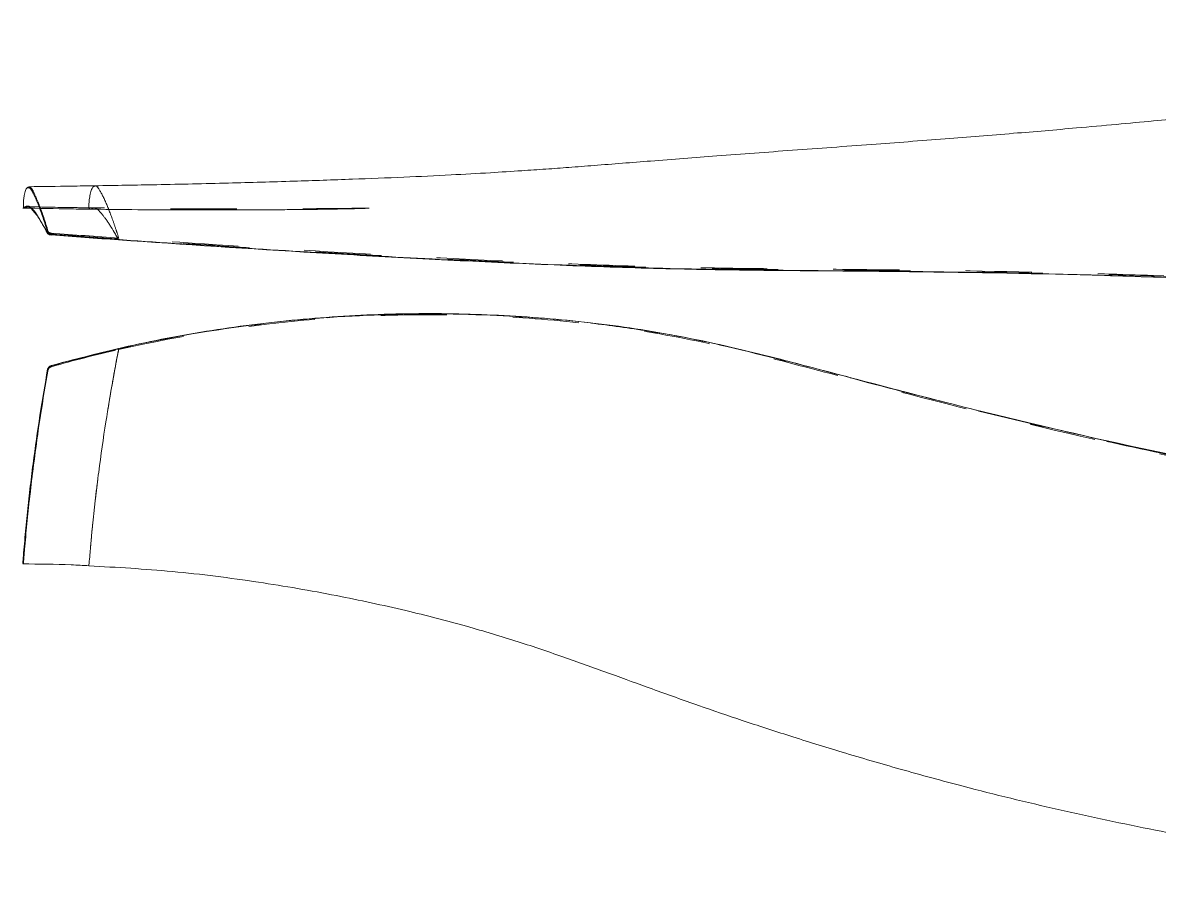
# Model space of a CAD drawing. Header units: inches. Extents: x 3.1 to 10.3, y 7.34 to 9.01.
# Drawn here: x 3.1 to 4.818, y 7.723 to 9.009 of the extents above; entities that cross this region are included whole.
import ezdxf

# ---------------------------------------------------------------- set-up
doc = ezdxf.new("R2010")
doc.units = ezdxf.units.IN
doc.header["$MEASUREMENT"] = 0
doc.linetypes.add('HIDDEN', pattern=[0.075, 0.05, -0.025])

msp = doc.modelspace()

# ---------------------------------------------------------------- linework, layer by layer
at = {"color": 7, "linetype": 'Continuous', "lineweight": 15}
msp.add_line((3.1023, 8.7303), (3.1011, 8.7305), dxfattribs=at)
at = {"color": 7, "linetype": 'HIDDEN', "lineweight": 0}
for p, q in [((3.154, 8.6882), (3.143, 8.689)), ((3.1495, 8.4925), (3.143, 8.4907))]:
    msp.add_line(p, q, dxfattribs=at)
at = {"color": 7, "linetype": 'Continuous', "lineweight": 15, "flags": 128}
msp.add_lwpolyline([(3.1432, 8.4913), (3.1432, 8.4913), (3.1432, 8.4914), (3.1432, 8.4914), (3.1432, 8.4914), (3.1433, 8.4913), (3.1433, 8.4912), (3.1433, 8.4911), (3.1434, 8.491)], dxfattribs=at)
at = {"color": 7, "linetype": 'HIDDEN', "lineweight": 0}
for centre, radius, start, end in [((3.1385, 8.6928), 0.001, 96.2742, 170.492), ((3.1433, 8.6888), 0.000339, 143.3763, 272.9847), ((3.146, 8.6902), 0.00283, 158.5484, 185.1404), ((3.1514, 8.4922), 0.00847, 189.7509, 197.9553), ((3.1383, 8.4854), 0.00111, 214.1156, 273.2387)]:
    msp.add_arc(centre, radius, start, end, dxfattribs=at)
at = {"color": 7, "linetype": 'Continuous', "lineweight": 15}
for centre, radius, start, end in [((3.1383, 8.6911), 0.000888, 177.3087, 276.0786), ((3.1382, 8.4853), 0.00077, 72.9237, 148.3167)]:
    msp.add_arc(centre, radius, start, end, dxfattribs=at)
for points, knots in [([(5.655, 9.0092), (5.6522, 9.008), (5.6411, 9.0034), (5.615, 8.9927), (5.5758, 8.9782), (5.5295, 8.9645), (5.4699, 8.9503), (5.3951, 8.9372), (5.3018, 8.9231), (5.2173, 8.9097), (5.1414, 8.8985), (5.0796, 8.8901), (5.0233, 8.8832), (4.9756, 8.8778), (4.9355, 8.8734), (4.8968, 8.8694), (4.8552, 8.8653), (4.8065, 8.8606), (4.7515, 8.8555), (4.681, 8.8491), (4.5945, 8.8418), (4.4912, 8.8335), (4.3798, 8.825), (4.2647, 8.8166), (4.1536, 8.8084), (4.0538, 8.8007), (3.9793, 8.7947), (3.9265, 8.7907), (3.8902, 8.788), (3.8507, 8.7853), (3.803, 8.7823), (3.7436, 8.779), (3.6741, 8.7757), (3.5949, 8.7726), (3.5065, 8.7696), (3.4079, 8.7668), (3.3076, 8.7645), (3.2402, 8.7634), (3.2091, 8.7629)], [0, 0, 0, 0, 0.003734, 0.01488, 0.034226, 0.053194, 0.072042, 0.107441, 0.144142, 0.184358, 0.209668, 0.235968, 0.259364, 0.27807, 0.294215, 0.308319, 0.32537, 0.345383, 0.36834, 0.393356, 0.432684, 0.475498, 0.521824, 0.571677, 0.619637, 0.661545, 0.697279, 0.713187, 0.727441, 0.742406, 0.761937, 0.786061, 0.814751, 0.845958, 0.881163, 0.920284, 0.963199, 1, 1, 1, 1]), ([(3.1103, 8.7602), (3.109, 8.7607), (3.1068, 8.7617), (3.1042, 8.7563), (3.1025, 8.7499), (3.1014, 8.7432), (3.101, 8.7387), (3.1009, 8.7363), (3.1009, 8.7349), (3.1009, 8.7338), (3.1009, 8.7327), (3.1009, 8.7317), (3.1011, 8.7303), (3.1016, 8.7288), (3.1022, 8.7292), (3.1026, 8.7294)], [0, 0, 0, 0, 0.2764818, 0.4591328, 0.6455562, 0.7462724, 0.78841, 0.8040029, 0.8131598, 0.8214086, 0.8290064, 0.8383677, 0.8515806, 0.8892293, 1, 1, 1, 1]), ([(3.2092, 8.7629), (3.1972, 8.7627), (3.1638, 8.7621), (3.1304, 8.7618), (3.1091, 8.7615)], [0, 0, 0, 0, 0.359054, 1, 1, 1, 1]), ([(3.1, 8.7291), (3.1244, 8.7287), (3.1584, 8.728), (3.1924, 8.7276), (3.202, 8.7275)], [0, 0, 0, 0, 0.718831, 1, 1, 1, 1]), ([(3.1118, 8.7295), (3.1119, 8.7295), (3.1153, 8.7283), (3.1236, 8.7158), (3.1334, 8.6988), (3.1384, 8.6902)], [0, 0, 0, 0, 0.011671, 0.502458, 1, 1, 1, 1]), ([(3.1374, 8.6911), (3.1324, 8.7002), (3.1229, 8.7173), (3.1157, 8.7252), (3.1123, 8.7289)], [0, 0, 0, 0, 0.530105, 1, 1, 1, 1]), ([(3.202, 8.7275), (3.223, 8.7273), (3.2675, 8.7267), (3.3321, 8.7264), (3.3923, 8.7263), (3.4422, 8.7264), (3.4816, 8.7266), (3.5148, 8.7269), (3.545, 8.7272), (3.5707, 8.7276), (3.5905, 8.728), (3.6039, 8.7283), (3.6134, 8.7286), (3.6189, 8.7288), (3.6216, 8.7288), (3.6229, 8.7289), (3.6233, 8.7289), (3.6233, 8.729), (3.6233, 8.729)], [0, 0, 0, 0, 0.147391, 0.312774, 0.454415, 0.571932, 0.664949, 0.73323, 0.80674, 0.87784, 0.913176, 0.947398, 0.973227, 0.982701, 0.990132, 0.995965, 0.998557, 1, 1, 1, 1]), ([(3.1384, 8.6902), (3.1385, 8.6899), (3.1388, 8.6897), (3.1391, 8.6895), (3.1395, 8.6893), (3.14, 8.6891), (3.1406, 8.6889), (3.1412, 8.6888), (3.1418, 8.6886), (3.1426, 8.6886), (3.1428, 8.6885), (3.143, 8.6885), (3.1433, 8.6885)], [0, 0, 0, 0, 0.00002937633, 0.00002937633, 0.00002937633, 0.00005874859, 0.00005874859, 0.00005874859, 0.00008832548, 0.00008832548, 0.00008832548, 0.00009813885, 0.00009813885, 0.00009813885, 0.00009813885]), ([(5.6173, 8.5403), (5.5925, 8.5477), (5.5425, 8.5627), (5.4626, 8.5754), (5.3816, 8.5833), (5.2743, 8.5928), (5.1414, 8.6071), (4.9778, 8.6187), (4.8103, 8.6255), (4.6402, 8.6303), (4.4708, 8.6332), (4.302, 8.6347), (4.1608, 8.6359), (4.0459, 8.6386), (3.9302, 8.6424), (3.7843, 8.6487), (3.6075, 8.6581), (3.4292, 8.669), (3.2812, 8.6789), (3.1899, 8.6855), (3.1575, 8.6879), (3.154, 8.6882)], [0, 0, 0, 0, 0.032728, 0.066026, 0.098566, 0.131126, 0.196069, 0.261035, 0.330281, 0.399522, 0.468801, 0.538048, 0.607486, 0.642374, 0.677263, 0.746598, 0.816411, 0.887889, 0.959891, 0.995605, 1, 1, 1, 1]), ([(3.2449, 8.6811), (3.3434, 8.6741), (3.4431, 8.6676), (3.594, 8.6586), (3.6446, 8.6557), (3.7455, 8.6504), (3.7959, 8.6479), (3.8966, 8.6435), (3.9471, 8.6414), (4.0473, 8.6381), (4.0969, 8.6369), (4.1955, 8.6352), (4.2445, 8.6348), (4.3423, 8.634), (4.3911, 8.6336), (4.538, 8.6319), (4.6362, 8.6301), (4.7841, 8.6258), (4.8335, 8.6241), (4.9325, 8.6201), (4.982, 8.6177), (5.081, 8.6113), (5.1303, 8.6071), (5.229, 8.5977), (5.2783, 8.5926), (5.3774, 8.5835), (5.4274, 8.5797), (5.5007, 8.5693), (5.5247, 8.5651), (5.5716, 8.5545), (5.5945, 8.5479), (5.6169, 8.5406)], [0, 0, 0, 0, 0.125, 0.125, 0.1875, 0.1875, 0.25, 0.25, 0.3125, 0.3125, 0.375, 0.375, 0.4375, 0.4375, 0.5, 0.5, 0.625, 0.625, 0.6875, 0.6875, 0.75, 0.75, 0.8125, 0.8125, 0.875, 0.875, 0.9375, 0.9375, 0.96875, 0.96875, 1, 1, 1, 1]), ([(5.6185, 8.187), (5.596, 8.1963), (5.573, 8.2047), (5.5259, 8.2192), (5.5018, 8.2253), (5.4285, 8.2414), (5.3784, 8.249), (5.2792, 8.2667), (5.2298, 8.2765), (5.131, 8.2965), (5.0815, 8.3066), (4.9825, 8.3264), (4.9329, 8.3362), (4.8338, 8.3565), (4.7843, 8.367), (4.6362, 8.4002), (4.5378, 8.4244), (4.3908, 8.4622), (4.3418, 8.4753), (4.2439, 8.501), (4.1949, 8.5135), (4.096, 8.5352), (4.0461, 8.5441), (3.9457, 8.5577), (3.8953, 8.5624), (3.7441, 8.5716), (3.6426, 8.5706), (3.4423, 8.5544), (3.3432, 8.5392), (3.2451, 8.5168)], [0, 0, 0, 0, 0.03125, 0.03125, 0.0625, 0.0625, 0.125, 0.125, 0.1875, 0.1875, 0.25, 0.25, 0.3125, 0.3125, 0.375, 0.375, 0.5, 0.5, 0.5625, 0.5625, 0.625, 0.625, 0.6875, 0.6875, 0.75, 0.75, 0.875, 0.875, 1, 1, 1, 1]), ([(3.1432, 8.4913), (3.1874, 8.5028), (3.2759, 8.5259), (3.4119, 8.5496), (3.5501, 8.565), (3.6891, 8.5711), (3.828, 8.5682), (3.9659, 8.5566), (4.1026, 8.5353), (4.237, 8.5034), (4.4147, 8.4558), (4.6376, 8.3989), (4.9073, 8.3407), (5.1325, 8.2962), (5.3119, 8.2598), (5.425, 8.2415), (5.5021, 8.2257), (5.5329, 8.2159), (5.5422, 8.213)], [0, 0, 0, 0, 0.056031, 0.112302, 0.169311, 0.226571, 0.282965, 0.339596, 0.396003, 0.452322, 0.508725, 0.621396, 0.734071, 0.846764, 0.903103, 0.959457, 0.987694, 1, 1, 1, 1]), ([(3.2078, 8.5073), (3.1934, 8.5039), (3.1739, 8.4993), (3.1545, 8.4939), (3.1495, 8.4925)], [0, 0, 0, 0, 0.739063, 1, 1, 1, 1]), ([(3.0999, 8.1923), (3.1, 8.193), (3.1001, 8.1943), (3.1003, 8.1968), (3.1004, 8.1981), (3.1007, 8.2023), (3.101, 8.2052), (3.1017, 8.2143), (3.1023, 8.2204), (3.104, 8.2392), (3.1052, 8.2522), (3.1079, 8.2783), (3.1093, 8.2913), (3.1123, 8.3173), (3.1139, 8.33), (3.1188, 8.3677), (3.1223, 8.3923), (3.1297, 8.4402), (3.1336, 8.4633), (3.1376, 8.4857)], [0, 0, 0, 0, 0.015625, 0.015625, 0.03125, 0.03125, 0.0625, 0.0625, 0.125, 0.125, 0.25, 0.25, 0.375, 0.375, 0.5, 0.5, 0.75, 0.75, 1, 1, 1, 1]), ([(3.1384, 8.486), (3.1344, 8.4633), (3.1305, 8.4399), (3.123, 8.3912), (3.1195, 8.3662), (3.1146, 8.3278), (3.113, 8.3149), (3.11, 8.2885), (3.1085, 8.2753), (3.1059, 8.2488), (3.1046, 8.2357), (3.103, 8.2167), (3.1024, 8.2104), (3.1017, 8.2015), (3.1015, 8.1986), (3.1011, 8.1946), (3.101, 8.1933), (3.1009, 8.1913), (3.1008, 8.1905), (3.1009, 8.1913)], [0, 0, 0, 0, 0.25, 0.25, 0.5, 0.5, 0.625, 0.625, 0.75, 0.75, 0.875, 0.875, 0.9375, 0.9375, 0.96875, 0.96875, 0.984375, 0.984375, 1, 1, 1, 1]), ([(3.1376, 8.4857), (3.1376, 8.486), (3.1377, 8.4862), (3.1378, 8.4865), (3.138, 8.4872), (3.1384, 8.4879), (3.1389, 8.4886), (3.1394, 8.4892), (3.1401, 8.4898), (3.1408, 8.4902), (3.1415, 8.4907), (3.1423, 8.491), (3.1432, 8.4913)], [0, 0, 0, 0, 0.0000122527, 0.0000122527, 0.0000122527, 0.0000459728, 0.0000459728, 0.0000459728, 0.000080301, 0.000080301, 0.000080301, 0.0001145115, 0.0001145115, 0.0001145115, 0.0001145115]), ([(3.1434, 8.491), (3.1426, 8.4907), (3.1419, 8.4904), (3.1413, 8.49), (3.1406, 8.4896), (3.1401, 8.4891), (3.1396, 8.4885), (3.1392, 8.488), (3.1388, 8.4874), (3.1386, 8.4867), (3.1385, 8.4865), (3.1385, 8.4863), (3.1384, 8.486)], [0, 0, 0, 0, 0.00002966824, 0.00002966824, 0.00002966824, 0.00005938593, 0.00005938593, 0.00005938593, 0.00008856353, 0.00008856353, 0.00008856353, 0.00009916831, 0.00009916831, 0.00009916831, 0.00009916831]), ([(3.1, 8.1916), (3.1245, 8.1913), (3.1578, 8.1911), (3.1911, 8.1893), (3.2, 8.1889)], [0, 0, 0, 0, 0.733601, 1, 1, 1, 1]), ([(3.2, 8.1887), (3.2421, 8.1863), (3.3278, 8.1814), (3.4526, 8.1654), (3.5702, 8.1452), (3.6751, 8.1226), (3.7666, 8.099), (3.847, 8.0749), (3.9193, 8.0504), (3.9867, 8.0262), (4.0536, 8.0017), (4.1199, 7.978), (4.1891, 7.9543), (4.2615, 7.9308), (4.341, 7.9061), (4.4285, 7.8806), (4.5371, 7.851), (4.6656, 7.8195), (4.8093, 7.7892), (4.9498, 7.7636), (5.0841, 7.7448), (5.2048, 7.7345), (5.3105, 7.7284), (5.4006, 7.7231), (5.4756, 7.7225), (5.5371, 7.7281), (5.5778, 7.7358), (5.6092, 7.744), (5.6339, 7.7515), (5.6523, 7.7579), (5.662, 7.7612)], [0, 0, 0, 0, 0.049625, 0.101085, 0.14801, 0.190121, 0.227325, 0.259288, 0.289098, 0.31731, 0.343831, 0.373109, 0.400506, 0.430208, 0.46299, 0.498873, 0.537868, 0.596092, 0.655356, 0.711769, 0.765452, 0.816516, 0.856491, 0.892297, 0.924208, 0.946221, 0.967387, 0.975248, 0.987001, 1, 1, 1, 1])]:
    msp.add_open_spline(points, degree=3, knots=knots, dxfattribs=at)
at = {"color": 7, "linetype": 'HIDDEN', "lineweight": 0}
for points, knots in [([(3.106, 8.7592), (3.1075, 8.7598), (3.1108, 8.7612), (3.1169, 8.7495), (3.1257, 8.7296), (3.1329, 8.7083), (3.1375, 8.693), (3.1376, 8.693)], [0, 0, 0, 0, 0.180951, 0.398272, 0.619459, 0.999291, 1, 1, 1, 1]), ([(3.1384, 8.6938), (3.1339, 8.7082), (3.1266, 8.7308), (3.1179, 8.7499), (3.113, 8.7607), (3.1108, 8.7603), (3.1103, 8.7602)], [0, 0, 0, 0, 0.438296, 0.68934, 0.943675, 1, 1, 1, 1]), ([(3.2091, 8.7623), (3.2094, 8.7625), (3.2111, 8.7635), (3.2164, 8.7566), (3.2248, 8.7402), (3.2341, 8.7165), (3.2407, 8.6973), (3.2439, 8.6877), (3.2451, 8.6838)], [0, 0, 0, 0, 0.032161, 0.188536, 0.504153, 0.772936, 0.90901, 1, 1, 1, 1]), ([(3.1123, 8.7289), (3.1119, 8.7294), (3.1096, 8.7324), (3.1063, 8.7324), (3.1036, 8.731), (3.1023, 8.7303)], [0, 0, 0, 0, 0.096943, 0.54667, 1, 1, 1, 1]), ([(3.1026, 8.7294), (3.1028, 8.7294), (3.1042, 8.7291), (3.1071, 8.7323), (3.1103, 8.7304), (3.1118, 8.7295)], [0, 0, 0, 0, 0.0811544, 0.5516009, 1, 1, 1, 1]), ([(3.2084, 8.7295), (3.1967, 8.7296), (3.1634, 8.73), (3.1301, 8.7307), (3.1086, 8.7311)], [0, 0, 0, 0, 0.352337, 1, 1, 1, 1]), ([(3.2127, 8.7274), (3.2126, 8.7275), (3.212, 8.7281), (3.2111, 8.7286), (3.2096, 8.7293), (3.2078, 8.7295), (3.2051, 8.7293), (3.2031, 8.7267), (3.202, 8.7275), (3.202, 8.7275)], [0, 0, 0, 0, 0.032517, 0.128707, 0.224897, 0.417309, 0.609702, 0.994453, 1, 1, 1, 1]), ([(3.6233, 8.729), (3.6233, 8.729), (3.6234, 8.729), (3.6231, 8.729), (3.6223, 8.729), (3.6195, 8.729), (3.6094, 8.7289), (3.5887, 8.7287), (3.5566, 8.7284), (3.5107, 8.728), (3.4501, 8.7278), (3.3734, 8.7279), (3.2913, 8.7284), (3.2347, 8.7291), (3.2083, 8.7295)], [0, 0, 0, 0, 0.001121, 0.003815, 0.006775, 0.013868, 0.034175, 0.088941, 0.168447, 0.269962, 0.420604, 0.602268, 0.814363, 1, 1, 1, 1]), ([(3.1376, 8.693), (3.1375, 8.6927), (3.1375, 8.6925), (3.1375, 8.6922), (3.1375, 8.6919), (3.1374, 8.6915), (3.1374, 8.6911)], [0.00001042683, 0.00001042683, 0.00001042683, 0.00001042683, 0.00002124642, 0.00002124642, 0.00002124642, 0.00003694912, 0.00003694912, 0.00003694912, 0.00003694912]), ([(3.1376, 8.693), (3.1376, 8.6928), (3.1377, 8.6927), (3.1378, 8.6925), (3.138, 8.6921), (3.1384, 8.6917), (3.1389, 8.6914), (3.1394, 8.691), (3.1401, 8.6907), (3.1408, 8.6905), (3.1415, 8.6902), (3.1423, 8.6901), (3.1432, 8.69)], [0, 0, 0, 0, 0.0000122527, 0.0000122527, 0.0000122527, 0.0000459728, 0.0000459728, 0.0000459728, 0.000080301, 0.000080301, 0.000080301, 0.0001145115, 0.0001145115, 0.0001145115, 0.0001145115]), ([(3.1434, 8.6913), (3.1426, 8.6913), (3.1419, 8.6915), (3.1413, 8.6917), (3.1406, 8.6918), (3.1401, 8.6921), (3.1396, 8.6924), (3.1392, 8.6927), (3.1388, 8.693), (3.1386, 8.6934), (3.1385, 8.6935), (3.1385, 8.6937), (3.1384, 8.6938)], [0, 0, 0, 0, 0.00002966824, 0.00002966824, 0.00002966824, 0.00005938593, 0.00005938593, 0.00005938593, 0.00008856353, 0.00008856353, 0.00008856353, 0.00009916831, 0.00009916831, 0.00009916831, 0.00009916831]), ([(3.143, 8.689), (3.1427, 8.6891), (3.1424, 8.6891), (3.1422, 8.6891), (3.1413, 8.6892), (3.1406, 8.6894), (3.1399, 8.6896), (3.1393, 8.6898), (3.1387, 8.69), (3.1383, 8.6903), (3.1378, 8.6905), (3.1375, 8.6908), (3.1374, 8.6911)], [0, 0, 0, 0, 0.0000113296, 0.0000113296, 0.0000113296, 0.0000454871, 0.0000454871, 0.0000454871, 0.0000794427, 0.0000794427, 0.0000794427, 0.0001134421, 0.0001134421, 0.0001134421, 0.0001134421]), ([(3.143, 8.689), (3.143, 8.6891), (3.143, 8.6891), (3.143, 8.6891), (3.1431, 8.6894), (3.1431, 8.6897), (3.1432, 8.69)], [0.00001163327, 0.00001163327, 0.00001163327, 0.00001163327, 0.00001286823, 0.00001286823, 0.00001286823, 0.00002591681, 0.00002591681, 0.00002591681, 0.00002591681]), ([(3.1432, 8.69), (3.1874, 8.6867), (3.2759, 8.6802), (3.4119, 8.6712), (3.5501, 8.6625), (3.6891, 8.6546), (3.828, 8.6477), (3.9659, 8.6419), (4.1026, 8.6378), (4.237, 8.636), (4.4147, 8.6349), (4.6375, 8.6307), (4.833, 8.6275), (4.9386, 8.62), (4.9543, 8.6188)], [0, 0, 0, 0, 0.074344, 0.149006, 0.224649, 0.300623, 0.375448, 0.450589, 0.525431, 0.600158, 0.674995, 0.824491, 0.973992, 1, 1, 1, 1]), ([(5.6185, 8.5416), (5.596, 8.549), (5.573, 8.5557), (5.5259, 8.5666), (5.5018, 8.5709), (5.4285, 8.5815), (5.3784, 8.5853), (5.2792, 8.5946), (5.2298, 8.5997), (5.131, 8.6092), (5.0815, 8.6135), (4.9825, 8.6199), (4.9329, 8.6224), (4.8338, 8.6265), (4.7843, 8.6282), (4.6362, 8.6325), (4.5378, 8.6343), (4.3908, 8.6361), (4.3418, 8.6365), (4.2439, 8.6374), (4.1949, 8.6378), (4.096, 8.6395), (4.0461, 8.6408), (3.9457, 8.6441), (3.8953, 8.6462), (3.7441, 8.6529), (3.6426, 8.6584), (3.4423, 8.6704), (3.3432, 8.6769), (3.2451, 8.6838)], [0, 0, 0, 0, 0.03125, 0.03125, 0.0625, 0.0625, 0.125, 0.125, 0.1875, 0.1875, 0.25, 0.25, 0.3125, 0.3125, 0.375, 0.375, 0.5, 0.5, 0.5625, 0.5625, 0.625, 0.625, 0.6875, 0.6875, 0.75, 0.75, 0.875, 0.875, 1, 1, 1, 1]), ([(5.6173, 8.1862), (5.5925, 8.1957), (5.5425, 8.2148), (5.4626, 8.2336), (5.3816, 8.2478), (5.2743, 8.2663), (5.1414, 8.2938), (4.9778, 8.3267), (4.8103, 8.3602), (4.6402, 8.3989), (4.4708, 8.4407), (4.302, 8.4855), (4.1608, 8.5221), (4.0459, 8.5438), (3.9302, 8.5599), (3.7843, 8.5704), (3.6075, 8.5691), (3.4293, 8.5523), (3.2956, 8.5295), (3.2225, 8.511), (3.2078, 8.5073)], [0, 0, 0, 0, 0.033468, 0.067518, 0.100794, 0.134089, 0.200501, 0.266934, 0.337746, 0.408552, 0.479396, 0.550208, 0.621216, 0.656892, 0.69257, 0.763472, 0.834863, 0.907956, 0.981585, 1, 1, 1, 1]), ([(3.2449, 8.5154), (3.3434, 8.5378), (3.4431, 8.5531), (3.594, 8.5652), (3.6446, 8.5675), (3.7455, 8.5684), (3.7959, 8.567), (3.8966, 8.5608), (3.9471, 8.556), (4.0473, 8.5424), (4.0969, 8.5334), (4.1955, 8.5116), (4.2445, 8.4991), (4.3423, 8.4734), (4.3911, 8.4604), (4.538, 8.4226), (4.6362, 8.3985), (4.7841, 8.3652), (4.8335, 8.3546), (4.9325, 8.3343), (4.982, 8.3245), (5.081, 8.3046), (5.1303, 8.2945), (5.229, 8.2745), (5.2783, 8.2646), (5.3774, 8.2468), (5.4274, 8.2392), (5.5007, 8.2231), (5.5247, 8.217), (5.5716, 8.2026), (5.5945, 8.1942), (5.6169, 8.185)], [0, 0, 0, 0, 0.125, 0.125, 0.1875, 0.1875, 0.25, 0.25, 0.3125, 0.3125, 0.375, 0.375, 0.4375, 0.4375, 0.5, 0.5, 0.625, 0.625, 0.6875, 0.6875, 0.75, 0.75, 0.8125, 0.8125, 0.875, 0.875, 0.9375, 0.9375, 0.96875, 0.96875, 1, 1, 1, 1]), ([(3.2449, 8.5154), (3.2444, 8.5129), (3.2427, 8.5044), (3.2388, 8.4837), (3.2344, 8.4591), (3.2301, 8.4343), (3.2276, 8.4187), (3.2256, 8.4061), (3.2237, 8.3935), (3.2213, 8.3777), (3.2186, 8.3587), (3.2164, 8.3427), (3.2143, 8.3267), (3.2127, 8.3139), (3.2111, 8.301), (3.2096, 8.2881), (3.2078, 8.272), (3.2051, 8.246), (3.2026, 8.2203), (3.2008, 8.1994), (3.2002, 8.1915), (3.2, 8.1897), (3.2, 8.1888), (3.1999, 8.1884), (3.1999, 8.1885), (3.2, 8.1889), (3.2, 8.1891)], [0, 0, 0, 0, 0.0233291, 0.0806756, 0.1953881, 0.2527354, 0.3100829, 0.3387553, 0.3674277, 0.424775, 0.4821222, 0.5394689, 0.5681411, 0.6254949, 0.6541692, 0.6828432, 0.7402011, 0.7975536, 0.9122476, 0.9697695, 0.9796253, 0.9843031, 0.989027, 0.9922238, 0.9961073, 1, 1, 1, 1]), ([(3.143, 8.4907), (3.1427, 8.4906), (3.1424, 8.4906), (3.1422, 8.4904), (3.1413, 8.4901), (3.1406, 8.4897), (3.1399, 8.4891), (3.1393, 8.4886), (3.1387, 8.4879), (3.1383, 8.4872), (3.1378, 8.4864), (3.1375, 8.4856), (3.1374, 8.4848)], [0, 0, 0, 0, 0.0000113296, 0.0000113296, 0.0000113296, 0.0000454871, 0.0000454871, 0.0000454871, 0.0000794427, 0.0000794427, 0.0000794427, 0.0001134421, 0.0001134421, 0.0001134421, 0.0001134421]), ([(3.1384, 8.4843), (3.1385, 8.485), (3.1388, 8.4858), (3.1391, 8.4864), (3.1395, 8.487), (3.14, 8.4876), (3.1406, 8.4881), (3.1412, 8.4886), (3.1418, 8.489), (3.1426, 8.4893), (3.1428, 8.4894), (3.143, 8.4895), (3.1433, 8.4895)], [0, 0, 0, 0, 0.00002937633, 0.00002937633, 0.00002937633, 0.00005874859, 0.00005874859, 0.00005874859, 0.00008832548, 0.00008832548, 0.00008832548, 0.00009813885, 0.00009813885, 0.00009813885, 0.00009813885]), ([(3.143, 8.4907), (3.143, 8.4907), (3.143, 8.4908), (3.143, 8.4908), (3.1431, 8.4909), (3.1431, 8.4911), (3.1432, 8.4913)], [0.00001163327, 0.00001163327, 0.00001163327, 0.00001163327, 0.00001286823, 0.00001286823, 0.00001286823, 0.00002591681, 0.00002591681, 0.00002591681, 0.00002591681]), ([(3.1099, 8.2871), (3.1106, 8.2935), (3.1146, 8.3303), (3.1236, 8.3969), (3.1334, 8.4551), (3.1384, 8.4843)], [0, 0, 0, 0, 0.095341, 0.544578, 1, 1, 1, 1]), ([(3.1009, 8.1913), (3.1009, 8.1916), (3.1009, 8.1922), (3.1011, 8.1945), (3.1018, 8.204), (3.1028, 8.2162), (3.1038, 8.2266), (3.1041, 8.2298)], [0, 0, 0, 0, 0.031211, 0.075264, 0.200789, 0.758858, 1, 1, 1, 1])]:
    msp.add_open_spline(points, degree=3, knots=knots, dxfattribs=at)
at = {"color": 8, "linetype": 'Continuous', "lineweight": 15}
for points, knots in [([(3.202, 8.7275), (3.2015, 8.7273), (3.2008, 8.727), (3.2002, 8.7294), (3.2, 8.7305), (3.2, 8.7317), (3.1999, 8.733), (3.1999, 8.7344), (3.2, 8.7368), (3.2005, 8.7421), (3.2016, 8.7493), (3.2034, 8.7564), (3.206, 8.7618), (3.208, 8.7621), (3.2091, 8.7623)], [0, 0, 0, 0, 0.146071, 0.17184, 0.18407, 0.196421, 0.204779, 0.214933, 0.228783, 0.26489, 0.38434, 0.57395, 0.768282, 1, 1, 1, 1]), ([(3.2449, 8.6811), (3.2444, 8.6819), (3.2427, 8.6849), (3.2388, 8.6918), (3.2344, 8.6991), (3.2301, 8.7057), (3.2276, 8.7095), (3.2256, 8.7123), (3.2237, 8.7149), (3.2213, 8.718), (3.2186, 8.7213), (3.2164, 8.7237), (3.2144, 8.7259), (3.2134, 8.7268), (3.2127, 8.7274)], [0, 0, 0, 0, 0.037884, 0.131009, 0.317291, 0.410417, 0.503544, 0.550105, 0.596666, 0.689792, 0.782918, 0.876044, 0.922604, 1, 1, 1, 1]), ([(3.2, 8.1891), (3.2, 8.1892), (3.2, 8.1898), (3.2005, 8.1952), (3.2016, 8.2081), (3.2034, 8.2289), (3.2062, 8.2576), (3.21, 8.2919), (3.2163, 8.3436), (3.2248, 8.4029), (3.2341, 8.4579), (3.2407, 8.4943), (3.2439, 8.5104), (3.2451, 8.5168)], [0, 0, 0, 0, 0.001357, 0.014698, 0.058831, 0.128888, 0.200688, 0.309256, 0.42086, 0.646115, 0.837945, 0.93506, 1, 1, 1, 1])]:
    msp.add_open_spline(points, degree=3, knots=knots, dxfattribs=at)
at = {"color": 7, "linetype": 'Continuous', "lineweight": 15}
for points in [[(3.1433, 8.6885), (3.1769, 8.686), (3.2108, 8.6835), (3.2449, 8.6811)], [(3.2451, 8.6838), (3.2111, 8.6863), (3.1772, 8.6887), (3.1434, 8.6913)], [(3.2451, 8.5168), (3.2111, 8.5091), (3.1772, 8.5005), (3.1434, 8.491)]]:
    msp.add_open_spline(points, degree=3, dxfattribs=at)
at = {"color": 7, "linetype": 'HIDDEN', "lineweight": 0}
msp.add_open_spline([(3.1433, 8.4895), (3.1769, 8.499), (3.2108, 8.5076), (3.2449, 8.5154)], degree=3, dxfattribs=at)

doc.saveas('drawing.dxf')
